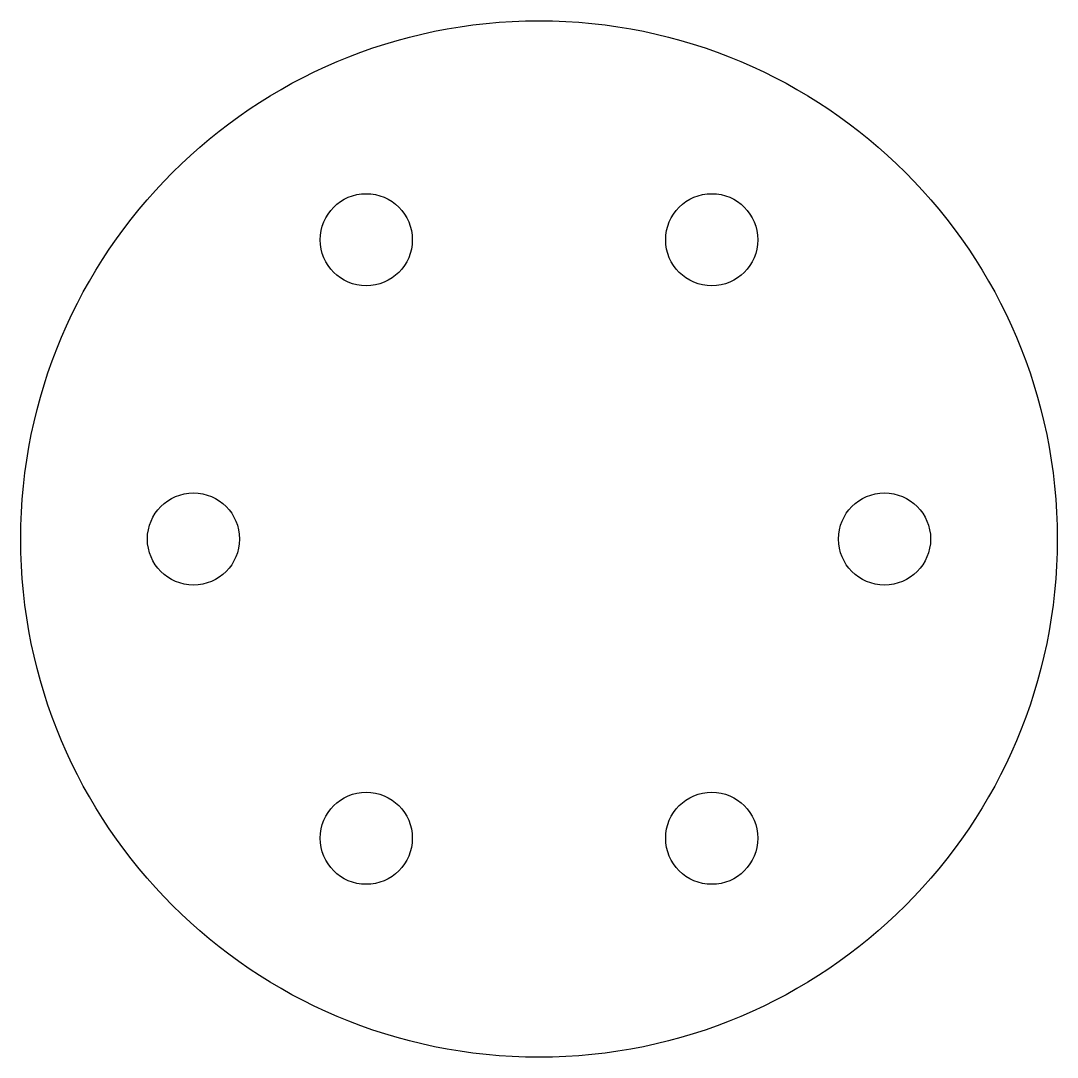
# Model space of a CAD drawing. Header units: millimetres. Extents: x -45 to 45, y -45 to 45.
import ezdxf

# ---------------------------------------------------------------- set-up
doc = ezdxf.new("R2010")
doc.units = ezdxf.units.MM
doc.layers.add('HOLE', color=1, linetype='CONTINUOUS')
doc.layers.add('OUTLINE', color=7, linetype='CONTINUOUS')

msp = doc.modelspace()

# ---------------------------------------------------------------- linework, layer by layer
at = {"layer": 'HOLE'}
for centre in [(-15, 25.980762), (15, 25.980762), (-30, 0), (30, 0), (-15, -25.980762), (15, -25.980762)]:
    msp.add_circle(centre, 4, dxfattribs=at)
at = {"layer": 'OUTLINE'}
msp.add_circle((0, 0), 45, dxfattribs=at)

doc.saveas('drawing.dxf')
